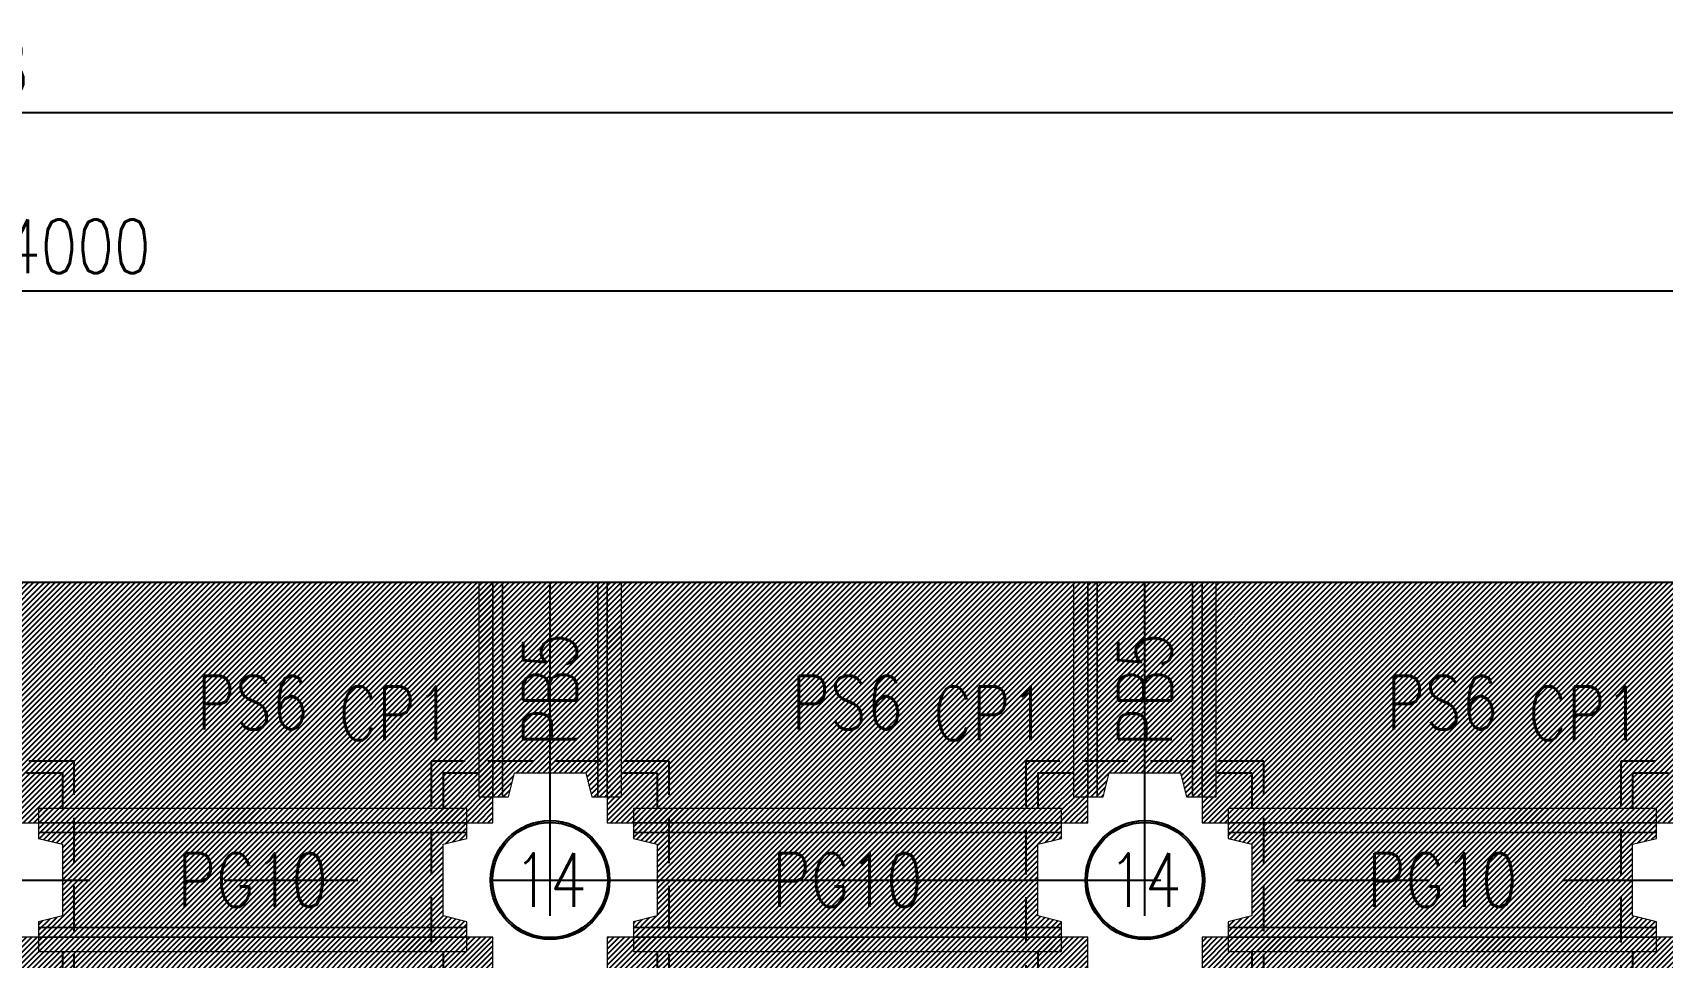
# Model space of a CAD drawing. Extents: x -4754 to 9942, y -40154 to 3841.
# Drawn here: x 2156 to 3526, y -17300 to -16523 of the extents above; entities that cross this region are included whole.
import ezdxf
from ezdxf.enums import TextEntityAlignment as Align

# ---------------------------------------------------------------- set-up
doc = ezdxf.new("R2010")
doc.units = 0
doc.header["$LTSCALE"] = 3
doc.linetypes.add('CENTER', pattern=[2, 1.25, -0.25, 0.25, -0.25])
doc.linetypes.add('DASHED', pattern=[19.05, 12.7, -6.35])
doc.layers.get('0').update_dxf_attribs({"linetype": 'CONTINUOUS'})
doc.layers.add('HB_0', color=7, linetype='CONTINUOUS', transparency=0.5)
doc.layers.add('預鑄版_HATCH', color=253, linetype='CONTINUOUS', transparency=0.1)
for name, color, linetype in [('HB_DIM', 1, 'CONTINUOUS'), ('基椿', 1, 'CONTINUOUS'), ('底圖', 7, 'CONTINUOUS'), ('預鑄梁', 7, 'CONTINUOUS'), ('預鑄梁_HATCH', 253, 'CONTINUOUS'), ('預鑄梁_TXT', 2, 'CONTINUOUS'), ('預鑄梁_外緣', 7, 'CONTINUOUS'), ('預鑄樁帽', 6, 'CONTINUOUS'), ('預鑄樁帽_TXT', 2, 'CONTINUOUS'), ('預鑄版', 7, 'CONTINUOUS'), ('預鑄版_TXT', 2, 'CONTINUOUS')]:
    doc.layers.add(name, color=color, linetype=linetype)
doc.styles.get("Standard").update_dxf_attribs({"font": 'ROMANS.shx', "width": 0.8, "bigfont": 'chineset.shx'})
doc.dimstyles.new('150cm', dxfattribs={"dimscale": 15, "dimtxt": 3, "dimasz": 2.5, "dimexe": 2, "dimexo": 2, "dimgap": 1, "dimtad": 1, "dimdsep": 46, "dimtxsty": 'Standard', "dimcen": 0, "dimclrt": 2, "dimadec": 0, "dimazin": 0, "dimtfac": 1, "dimtix": 1, "dimtmove": 2, "dimatfit": 3, "dimfxl": 1, "dimtolj": 1, "dimtzin": 0, "dimarcsym": 0})

# ---------------------------------------------------------------- blocks, each defined once
blk = doc.blocks.new('*D63')
at = {"layer": 'HB_DIM', "color": 0, "lineweight": -2}
for p, q in [((-158.2, -16954.7), (-158.2, -16559.7)), ((4339.8, -16954.7), (4339.8, -16559.7)), ((-120.7, -16589.7), (4302.3, -16589.7))]:
    blk.add_line(p, q, dxfattribs=at)
at = {"layer": 'HB_DIM', "color": 0}
for points in [[(-120.7, -16583.4), (-120.7, -16595.9), (-158.2, -16589.7)], [(4302.3, -16595.9), (4302.3, -16583.4), (4339.8, -16589.7)]]:
    blk.add_solid(points, dxfattribs=at)
at = {"layer": 'HB_DIM', "color": 2, "linetype": 'Continuous', "insert": (2090.8, -16552.2), "char_height": 45, "attachment_point": 5}
blk.add_mtext('\\A1;4498', dxfattribs=at)
blk = doc.blocks.new('*D66')
at = {"layer": 'HB_DIM', "color": 0, "lineweight": -2}
for p, q in [((90.8, -16954.7), (90.8, -16709.7)), ((4090.8, -16954.7), (4090.8, -16709.7)), ((128.3, -16739.7), (4053.3, -16739.7))]:
    blk.add_line(p, q, dxfattribs=at)
at = {"layer": 'HB_DIM', "color": 0}
for points in [[(128.3, -16733.4), (128.3, -16745.9), (90.8, -16739.7)], [(4053.3, -16745.9), (4053.3, -16733.4), (4090.8, -16739.7)]]:
    blk.add_solid(points, dxfattribs=at)
at = {"layer": 'HB_DIM', "color": 2, "linetype": 'Continuous', "insert": (2090.8, -16702.2), "char_height": 45, "attachment_point": 5}
blk.add_mtext('\\A1;8@500=4000', dxfattribs=at)
blk = doc.blocks.new('pile')
at = {"layer": 'HB_0', "linetype": 'Continuous'}
for radius in [50, 48.4]:
    blk.add_circle((0, 0), radius, dxfattribs=at)
at = {"color": 2, "width": 0.8}
blk.add_attdef('A', text='', height=45, dxfattribs=at).set_placement((0, 0), align=Align.MIDDLE_CENTER)

msp = doc.modelspace()

# ---------------------------------------------------------------- hatches: boundary and pattern name
at = {"layer": '預鑄梁_HATCH', "linetype": 'Continuous'}
h = msp.add_hatch(dxfattribs=at)
h.set_pattern_fill('ANSI31', color=256, style=0)
h.paths.add_polyline_path([(2530.844, -17164.682), (2542.844, -17164.682), (2550.844, -17164.682), (2555.844, -17164.682), (2560.844, -17144.682), (2620.844, -17144.682), (2625.844, -17164.682), (2630.844, -17164.682), (2638.844, -17164.682), (2650.844, -17164.682), (2650.844, -17164.682), (2650.844, -16984.682), (2650.844, -16984.682), (2530.844, -16984.682), (2530.844, -16984.682)], flags=17)
h = msp.add_hatch(dxfattribs=at)
h.set_pattern_fill('ANSI31', color=256, style=0)
h.paths.add_polyline_path([(3030.844, -17164.682), (3042.844, -17164.682), (3050.844, -17164.682), (3055.844, -17164.682), (3060.844, -17144.682), (3120.844, -17144.682), (3125.844, -17164.682), (3130.844, -17164.682), (3138.844, -17164.682), (3150.844, -17164.682), (3150.844, -17164.682), (3150.844, -16984.682), (3150.844, -16984.682), (3030.844, -16984.682), (3030.844, -16984.682)], flags=17)
h = msp.add_hatch(dxfattribs=at)
h.set_pattern_fill('ANSI31', color=256, style=0)
h.paths.add_polyline_path([(2160.844, -17294.682), (2520.844, -17294.682), (2520.844, -17294.682), (2520.844, -17282.682), (2520.844, -17274.682), (2520.844, -17269.682), (2500.844, -17264.682), (2500.844, -17204.682), (2520.844, -17199.682), (2520.844, -17194.682), (2520.844, -17186.682), (2520.844, -17174.682), (2520.844, -17174.682), (2160.844, -17174.682), (2160.844, -17174.682), (2160.844, -17186.682), (2160.844, -17194.682), (2160.844, -17199.682), (2180.844, -17204.682), (2180.844, -17264.682), (2160.844, -17269.682), (2160.844, -17274.682), (2160.844, -17282.682)], flags=17)
h = msp.add_hatch(dxfattribs=at)
h.set_pattern_fill('ANSI31', color=256, style=0)
h.paths.add_polyline_path([(2660.844, -17294.682), (3020.844, -17294.682), (3020.844, -17294.682), (3020.844, -17282.682), (3020.844, -17274.682), (3020.844, -17269.682), (3000.844, -17264.682), (3000.844, -17204.682), (3020.844, -17199.682), (3020.844, -17194.682), (3020.844, -17186.682), (3020.844, -17174.682), (3020.844, -17174.682), (2660.844, -17174.682), (2660.844, -17174.682), (2660.844, -17186.682), (2660.844, -17194.682), (2660.844, -17199.682), (2680.844, -17204.682), (2680.844, -17264.682), (2660.844, -17269.682), (2660.844, -17274.682), (2660.844, -17282.682)], flags=17)
h = msp.add_hatch(dxfattribs=at)
h.set_pattern_fill('ANSI31', color=256, style=0)
h.paths.add_polyline_path([(3160.844, -17294.682), (3520.844, -17294.682), (3520.844, -17294.682), (3520.844, -17282.682), (3520.844, -17274.682), (3520.844, -17269.682), (3500.844, -17264.682), (3500.844, -17204.682), (3520.844, -17199.682), (3520.844, -17194.682), (3520.844, -17186.682), (3520.844, -17174.682), (3520.844, -17174.682), (3160.844, -17174.682), (3160.844, -17174.682), (3160.844, -17186.682), (3160.844, -17194.682), (3160.844, -17199.682), (3180.844, -17204.682), (3180.844, -17264.682), (3160.844, -17269.682), (3160.844, -17274.682), (3160.844, -17282.682)], flags=17)
at = {"layer": '預鑄版_HATCH', "linetype": 'Continuous'}
h = msp.add_hatch(dxfattribs=at)
h.set_pattern_fill('ANSI31', color=256, style=0)
h.paths.add_polyline_path([(2138.844, -17186.682), (2542.844, -17186.682), (2542.844, -16984.682), (2138.844, -16984.682)], flags=17)
h = msp.add_hatch(dxfattribs=at)
h.set_pattern_fill('ANSI31', color=256, style=0)
h.paths.add_polyline_path([(2638.844, -17186.682), (3042.844, -17186.682), (3042.844, -16984.682), (2638.844, -16984.682)], flags=17)
h = msp.add_hatch(dxfattribs=at)
h.set_pattern_fill('ANSI31', color=256, style=0)
h.paths.add_polyline_path([(3138.844, -17186.682), (3542.844, -17186.682), (3542.844, -16984.682), (3138.844, -16984.682)], flags=17)
h = msp.add_hatch(dxfattribs=at)
h.set_pattern_fill('ANSI31', color=256, style=0)
h.paths.add_polyline_path([(2138.844, -17836.682), (2542.844, -17836.682), (2542.844, -17282.682), (2138.844, -17282.682)], flags=17)
h = msp.add_hatch(dxfattribs=at)
h.set_pattern_fill('ANSI31', color=256, style=0)
h.paths.add_polyline_path([(2638.844, -17836.682), (3042.844, -17836.682), (3042.844, -17282.682), (2638.844, -17282.682)], flags=17)
h = msp.add_hatch(dxfattribs=at)
h.set_pattern_fill('ANSI31', color=256, style=0)
h.paths.add_polyline_path([(3138.844, -17836.682), (3542.844, -17836.682), (3542.844, -17282.682), (3138.844, -17282.682)], flags=17)

# ---------------------------------------------------------------- linework, layer by layer
at = {"layer": '底圖', "color": 4, "linetype": 'Continuous'}
msp.add_lwpolyline([(-158.156, -19964.682), (4339.844, -19964.682), (4339.844, -16984.682), (-158.156, -16984.682), (-158.156, -19964.682)], dxfattribs=at)
at = {"layer": '底圖', "color": 252, "linetype": 'CENTER', "ltscale": 150}
for points in [[(2590.844, -19964.682), (2590.844, -16984.682)], [(3090.844, -19964.682), (3090.844, -16984.682)], [(-158.156, -17234.682), (4339.844, -17234.682)]]:
    msp.add_lwpolyline(points, dxfattribs=at)
at = {"layer": '預鑄梁', "lineweight": 5}
for p, q in [((2542.844, -16984.682, 105), (2530.844, -16984.682, 105)), ((2530.844, -16984.682, 105), (2530.844, -17144.682, 105)), ((2550.844, -16984.682, 89), (2542.844, -16984.682, 105)), ((2542.844, -16984.682, 105), (2542.844, -17144.682, 105)), ((2542.844, -17144.682, 105), (2542.844, -16984.682, 105)), ((2550.844, -17144.682, 89), (2550.844, -16984.682, 89)), ((2630.844, -16984.682, 89), (2550.844, -16984.682, 89)), ((2550.844, -16984.682, 89), (2550.844, -17144.682, 89)), ((2638.844, -16984.682, 105), (2630.844, -16984.682, 89)), ((2630.844, -16984.682, 89), (2630.844, -17144.682, 89)), ((2630.844, -17144.682, 89), (2630.844, -16984.682, 89)), ((2650.844, -16984.682, 105), (2638.844, -16984.682, 105)), ((2638.844, -16984.682, 105), (2638.844, -17144.682, 105)), ((2638.844, -17144.682, 105), (2638.844, -16984.682, 105)), ((2650.844, -17144.682, 105), (2650.844, -16984.682, 105)), ((3042.844, -16984.682, 105), (3030.844, -16984.682, 105)), ((3030.844, -16984.682, 105), (3030.844, -17144.682, 105)), ((3050.844, -16984.682, 89), (3042.844, -16984.682, 105)), ((3042.844, -16984.682, 105), (3042.844, -17144.682, 105)), ((3042.844, -17144.682, 105), (3042.844, -16984.682, 105)), ((3050.844, -17144.682, 89), (3050.844, -16984.682, 89)), ((3130.844, -16984.682, 89), (3050.844, -16984.682, 89)), ((3050.844, -16984.682, 89), (3050.844, -17144.682, 89)), ((3138.844, -16984.682, 105), (3130.844, -16984.682, 89)), ((3130.844, -16984.682, 89), (3130.844, -17144.682, 89)), ((3130.844, -17144.682, 89), (3130.844, -16984.682, 89)), ((3150.844, -16984.682, 105), (3138.844, -16984.682, 105)), ((3138.844, -16984.682, 105), (3138.844, -17144.682, 105)), ((3138.844, -17144.682, 105), (3138.844, -16984.682, 105)), ((3150.844, -17144.682, 105), (3150.844, -16984.682, 105)), ((2530.844, -17144.682, 105), (2530.844, -17164.682, 105)), ((2542.844, -17144.682, 105), (2542.844, -17164.682, 105)), ((2542.844, -17164.682, 105), (2542.844, -17144.682, 105)), ((2550.844, -17144.682, 89), (2550.844, -17164.682, 89)), ((2550.844, -17164.682, 89), (2550.844, -17144.682, 89)), ((2555.844, -17164.682, 89), (2560.844, -17144.682, 89)), ((2560.844, -17144.682, 89), (2620.844, -17144.682, 89)), ((2620.844, -17144.682, 89), (2625.844, -17164.682, 89)), ((2630.844, -17164.682, 89), (2630.844, -17144.682, 89)), ((2630.844, -17144.682, 89), (2630.844, -17164.682, 89)), ((2638.844, -17164.682, 105), (2638.844, -17144.682, 105)), ((2638.844, -17144.682, 105), (2638.844, -17164.682, 105)), ((2650.844, -17164.682, 105), (2650.844, -17144.682, 105)), ((3030.844, -17144.682, 105), (3030.844, -17164.682, 105)), ((3042.844, -17144.682, 105), (3042.844, -17164.682, 105)), ((3042.844, -17164.682, 105), (3042.844, -17144.682, 105)), ((3050.844, -17144.682, 89), (3050.844, -17164.682, 89)), ((3050.844, -17164.682, 89), (3050.844, -17144.682, 89)), ((3055.844, -17164.682, 89), (3060.844, -17144.682, 89)), ((3060.844, -17144.682, 89), (3120.844, -17144.682, 89)), ((3120.844, -17144.682, 89), (3125.844, -17164.682, 89)), ((3130.844, -17164.682, 89), (3130.844, -17144.682, 89)), ((3130.844, -17144.682, 89), (3130.844, -17164.682, 89)), ((3138.844, -17164.682, 105), (3138.844, -17144.682, 105)), ((3138.844, -17144.682, 105), (3138.844, -17164.682, 105)), ((3150.844, -17164.682, 105), (3150.844, -17144.682, 105)), ((2530.844, -17164.682, 105), (2542.844, -17164.682, 105)), ((2542.844, -17164.682, 105), (2550.844, -17164.682, 89)), ((2550.844, -17164.682, 89), (2555.844, -17164.682, 89)), ((2625.844, -17164.682, 89), (2630.844, -17164.682, 89)), ((2630.844, -17164.682, 89), (2638.844, -17164.682, 105)), ((2638.844, -17164.682, 105), (2650.844, -17164.682, 105)), ((3030.844, -17164.682, 105), (3042.844, -17164.682, 105)), ((3042.844, -17164.682, 105), (3050.844, -17164.682, 89)), ((3050.844, -17164.682, 89), (3055.844, -17164.682, 89)), ((3125.844, -17164.682, 89), (3130.844, -17164.682, 89)), ((3130.844, -17164.682, 89), (3138.844, -17164.682, 105)), ((3138.844, -17164.682, 105), (3150.844, -17164.682, 105)), ((2180.844, -17174.682, 105), (2160.844, -17174.682, 105)), ((2160.844, -17174.682, 105), (2160.844, -17186.682, 105)), ((2500.844, -17174.682, 105), (2180.844, -17174.682, 105)), ((2520.844, -17174.682, 105), (2500.844, -17174.682, 105)), ((2520.844, -17186.682, 105), (2520.844, -17174.682, 105)), ((2680.844, -17174.682, 105), (2660.844, -17174.682, 105)), ((2660.844, -17174.682, 105), (2660.844, -17186.682, 105)), ((3000.844, -17174.682, 105), (2680.844, -17174.682, 105)), ((3020.844, -17174.682, 105), (3000.844, -17174.682, 105)), ((3020.844, -17186.682, 105), (3020.844, -17174.682, 105)), ((3180.844, -17174.682, 105), (3160.844, -17174.682, 105)), ((3160.844, -17174.682, 105), (3160.844, -17186.682, 105)), ((3500.844, -17174.682, 105), (3180.844, -17174.682, 105)), ((3520.844, -17174.682, 105), (3500.844, -17174.682, 105)), ((3520.844, -17186.682, 105), (3520.844, -17174.682, 105)), ((2180.844, -17186.682, 105), (2160.844, -17186.682, 105)), ((2160.844, -17186.682, 105), (2160.844, -17194.682, 90)), ((2160.844, -17186.682, 105), (2180.844, -17186.682, 105)), ((2500.844, -17186.682, 105), (2180.844, -17186.682, 105)), ((2180.844, -17186.682, 105), (2500.844, -17186.682, 105)), ((2520.844, -17186.682, 105), (2500.844, -17186.682, 105)), ((2500.844, -17186.682, 105), (2520.844, -17186.682, 105)), ((2520.844, -17194.682, 90), (2520.844, -17186.682, 105)), ((2680.844, -17186.682, 105), (2660.844, -17186.682, 105)), ((2660.844, -17186.682, 105), (2660.844, -17194.682, 90)), ((2660.844, -17186.682, 105), (2680.844, -17186.682, 105)), ((3000.844, -17186.682, 105), (2680.844, -17186.682, 105)), ((2680.844, -17186.682, 105), (3000.844, -17186.682, 105)), ((3020.844, -17186.682, 105), (3000.844, -17186.682, 105)), ((3000.844, -17186.682, 105), (3020.844, -17186.682, 105)), ((3020.844, -17194.682, 90), (3020.844, -17186.682, 105)), ((3180.844, -17186.682, 105), (3160.844, -17186.682, 105)), ((3160.844, -17186.682, 105), (3160.844, -17194.682, 90)), ((3160.844, -17186.682, 105), (3180.844, -17186.682, 105)), ((3500.844, -17186.682, 105), (3180.844, -17186.682, 105)), ((3180.844, -17186.682, 105), (3500.844, -17186.682, 105)), ((3520.844, -17186.682, 105), (3500.844, -17186.682, 105)), ((3500.844, -17186.682, 105), (3520.844, -17186.682, 105)), ((3520.844, -17194.682, 90), (3520.844, -17186.682, 105)), ((2180.844, -17194.682, 90), (2160.844, -17194.682, 90)), ((2160.844, -17194.682, 90), (2160.844, -17199.682, 90)), ((2160.844, -17194.682, 90), (2180.844, -17194.682, 90)), ((2160.844, -17199.682, 90), (2180.844, -17204.682, 90)), ((2180.844, -17194.682, 90), (2500.844, -17194.682, 90)), ((2500.844, -17194.682, 90), (2180.844, -17194.682, 90)), ((2180.844, -17204.682, 90), (2180.844, -17264.682, 90)), ((2520.844, -17194.682, 90), (2500.844, -17194.682, 90)), ((2500.844, -17194.682, 90), (2520.844, -17194.682, 90)), ((2500.844, -17204.682, 90), (2520.844, -17199.682, 90)), ((2500.844, -17264.682, 90), (2500.844, -17204.682, 90)), ((2520.844, -17199.682, 90), (2520.844, -17194.682, 90)), ((2680.844, -17194.682, 90), (2660.844, -17194.682, 90)), ((2660.844, -17194.682, 90), (2660.844, -17199.682, 90)), ((2660.844, -17194.682, 90), (2680.844, -17194.682, 90)), ((2660.844, -17199.682, 90), (2680.844, -17204.682, 90)), ((2680.844, -17194.682, 90), (3000.844, -17194.682, 90)), ((3000.844, -17194.682, 90), (2680.844, -17194.682, 90)), ((2680.844, -17204.682, 90), (2680.844, -17264.682, 90)), ((3020.844, -17194.682, 90), (3000.844, -17194.682, 90)), ((3000.844, -17194.682, 90), (3020.844, -17194.682, 90)), ((3000.844, -17204.682, 90), (3020.844, -17199.682, 90)), ((3000.844, -17264.682, 90), (3000.844, -17204.682, 90)), ((3020.844, -17199.682, 90), (3020.844, -17194.682, 90)), ((3180.844, -17194.682, 90), (3160.844, -17194.682, 90)), ((3160.844, -17194.682, 90), (3160.844, -17199.682, 90)), ((3160.844, -17194.682, 90), (3180.844, -17194.682, 90)), ((3160.844, -17199.682, 90), (3180.844, -17204.682, 90)), ((3180.844, -17194.682, 90), (3500.844, -17194.682, 90)), ((3500.844, -17194.682, 90), (3180.844, -17194.682, 90)), ((3180.844, -17204.682, 90), (3180.844, -17264.682, 90)), ((3520.844, -17194.682, 90), (3500.844, -17194.682, 90)), ((3500.844, -17194.682, 90), (3520.844, -17194.682, 90)), ((3500.844, -17204.682, 90), (3520.844, -17199.682, 90)), ((3500.844, -17264.682, 90), (3500.844, -17204.682, 90)), ((3520.844, -17199.682, 90), (3520.844, -17194.682, 90)), ((2180.844, -17264.682, 90), (2160.844, -17269.682, 90)), ((2160.844, -17269.682, 90), (2160.844, -17274.682, 90)), ((2160.844, -17274.682, 90), (2180.844, -17274.682, 90)), ((2180.844, -17274.682, 90), (2160.844, -17274.682, 90)), ((2160.844, -17274.682, 90), (2160.844, -17282.682, 106)), ((2500.844, -17274.682, 90), (2180.844, -17274.682, 90)), ((2180.844, -17274.682, 90), (2500.844, -17274.682, 90)), ((2520.844, -17269.682, 90), (2500.844, -17264.682, 90)), ((2500.844, -17274.682, 90), (2520.844, -17274.682, 90)), ((2520.844, -17274.682, 90), (2500.844, -17274.682, 90)), ((2520.844, -17274.682, 90), (2520.844, -17269.682, 90)), ((2520.844, -17282.682, 106), (2520.844, -17274.682, 90)), ((2680.844, -17264.682, 90), (2660.844, -17269.682, 90)), ((2660.844, -17269.682, 90), (2660.844, -17274.682, 90)), ((2660.844, -17274.682, 90), (2680.844, -17274.682, 90)), ((2680.844, -17274.682, 90), (2660.844, -17274.682, 90)), ((2660.844, -17274.682, 90), (2660.844, -17282.682, 106)), ((3000.844, -17274.682, 90), (2680.844, -17274.682, 90)), ((2680.844, -17274.682, 90), (3000.844, -17274.682, 90)), ((3020.844, -17269.682, 90), (3000.844, -17264.682, 90)), ((3000.844, -17274.682, 90), (3020.844, -17274.682, 90)), ((3020.844, -17274.682, 90), (3000.844, -17274.682, 90)), ((3020.844, -17274.682, 90), (3020.844, -17269.682, 90)), ((3020.844, -17282.682, 106), (3020.844, -17274.682, 90)), ((3180.844, -17264.682, 90), (3160.844, -17269.682, 90)), ((3160.844, -17269.682, 90), (3160.844, -17274.682, 90)), ((3160.844, -17274.682, 90), (3180.844, -17274.682, 90)), ((3180.844, -17274.682, 90), (3160.844, -17274.682, 90)), ((3160.844, -17274.682, 90), (3160.844, -17282.682, 106)), ((3500.844, -17274.682, 90), (3180.844, -17274.682, 90)), ((3180.844, -17274.682, 90), (3500.844, -17274.682, 90)), ((3520.844, -17269.682, 90), (3500.844, -17264.682, 90)), ((3500.844, -17274.682, 90), (3520.844, -17274.682, 90)), ((3520.844, -17274.682, 90), (3500.844, -17274.682, 90)), ((3520.844, -17274.682, 90), (3520.844, -17269.682, 90)), ((3520.844, -17282.682, 106), (3520.844, -17274.682, 90)), ((2160.844, -17282.682, 106), (2180.844, -17282.682, 106)), ((2180.844, -17282.682, 106), (2160.844, -17282.682, 106)), ((2160.844, -17282.682, 106), (2160.844, -17294.682, 106)), ((2500.844, -17282.682, 106), (2180.844, -17282.682, 106)), ((2180.844, -17282.682, 106), (2500.844, -17282.682, 106)), ((2500.844, -17282.682, 106), (2520.844, -17282.682, 106)), ((2520.844, -17282.682, 106), (2500.844, -17282.682, 106)), ((2520.844, -17294.682, 106), (2520.844, -17282.682, 106)), ((2660.844, -17282.682, 106), (2680.844, -17282.682, 106)), ((2680.844, -17282.682, 106), (2660.844, -17282.682, 106)), ((2660.844, -17282.682, 106), (2660.844, -17294.682, 106)), ((3000.844, -17282.682, 106), (2680.844, -17282.682, 106)), ((2680.844, -17282.682, 106), (3000.844, -17282.682, 106)), ((3000.844, -17282.682, 106), (3020.844, -17282.682, 106)), ((3020.844, -17282.682, 106), (3000.844, -17282.682, 106)), ((3020.844, -17294.682, 106), (3020.844, -17282.682, 106)), ((3160.844, -17282.682, 106), (3180.844, -17282.682, 106)), ((3180.844, -17282.682, 106), (3160.844, -17282.682, 106)), ((3160.844, -17282.682, 106), (3160.844, -17294.682, 106)), ((3500.844, -17282.682, 106), (3180.844, -17282.682, 106)), ((3180.844, -17282.682, 106), (3500.844, -17282.682, 106)), ((3500.844, -17282.682, 106), (3520.844, -17282.682, 106)), ((3520.844, -17282.682, 106), (3500.844, -17282.682, 106)), ((3520.844, -17294.682, 106), (3520.844, -17282.682, 106)), ((2160.844, -17294.682, 106), (2180.844, -17294.682, 106)), ((2180.844, -17294.682, 106), (2500.844, -17294.682, 106)), ((2500.844, -17294.682, 106), (2520.844, -17294.682, 106)), ((2660.844, -17294.682, 106), (2680.844, -17294.682, 106)), ((2680.844, -17294.682, 106), (3000.844, -17294.682, 106)), ((3000.844, -17294.682, 106), (3020.844, -17294.682, 106)), ((3160.844, -17294.682, 106), (3180.844, -17294.682, 106)), ((3180.844, -17294.682, 106), (3500.844, -17294.682, 106)), ((3500.844, -17294.682, 106), (3520.844, -17294.682, 106))]:
    msp.add_line(p, q, dxfattribs=at)
at = {"layer": '預鑄梁', "color": 1, "linetype": 'Continuous'}
for points in [[(2150.844, -17144.682), (2180.844, -17144.682)], [(2180.844, -17144.682), (2180.844, -17174.682)], [(2500.844, -17144.682), (2500.844, -17174.682)], [(2500.844, -17144.682), (2530.844, -17144.682)], [(2650.844, -17144.682), (2680.844, -17144.682)], [(2680.844, -17144.682), (2680.844, -17174.682)], [(3000.844, -17144.682), (3000.844, -17174.682)], [(3000.844, -17144.682), (3030.844, -17144.682)], [(3150.844, -17144.682), (3180.844, -17144.682)], [(3180.844, -17144.682), (3180.844, -17174.682)], [(3500.844, -17144.682), (3500.844, -17174.682)], [(3500.844, -17144.682), (3530.844, -17144.682)], [(2180.844, -17294.682), (2180.844, -17324.682)], [(2500.844, -17294.682), (2500.844, -17324.682)], [(2680.844, -17294.682), (2680.844, -17324.682)], [(3000.844, -17294.682), (3000.844, -17324.682)], [(3180.844, -17294.682), (3180.844, -17324.682)], [(3500.844, -17294.682), (3500.844, -17324.682)]]:
    msp.add_lwpolyline(points, dxfattribs=at)
at = {"layer": '預鑄梁_外緣', "lineweight": 5}
for p, q in [((2542.844, -16984.682, 105), (2530.844, -16984.682, 105)), ((2530.844, -16984.682, 105), (2530.844, -17144.682, 105)), ((2550.844, -16984.682, 89), (2542.844, -16984.682, 105)), ((2630.844, -16984.682, 89), (2550.844, -16984.682, 89)), ((2638.844, -16984.682, 105), (2630.844, -16984.682, 89)), ((2650.844, -16984.682, 105), (2638.844, -16984.682, 105)), ((2650.844, -17144.682, 105), (2650.844, -16984.682, 105)), ((3042.844, -16984.682, 105), (3030.844, -16984.682, 105)), ((3030.844, -16984.682, 105), (3030.844, -17144.682, 105)), ((3050.844, -16984.682, 89), (3042.844, -16984.682, 105)), ((3130.844, -16984.682, 89), (3050.844, -16984.682, 89)), ((3138.844, -16984.682, 105), (3130.844, -16984.682, 89)), ((3150.844, -16984.682, 105), (3138.844, -16984.682, 105)), ((3150.844, -17144.682, 105), (3150.844, -16984.682, 105)), ((2530.844, -17144.682, 105), (2530.844, -17164.682, 105)), ((2555.844, -17164.682, 89), (2560.844, -17144.682, 89)), ((2560.844, -17144.682, 89), (2620.844, -17144.682, 89)), ((2620.844, -17144.682, 89), (2625.844, -17164.682, 89)), ((2650.844, -17164.682, 105), (2650.844, -17144.682, 105)), ((3030.844, -17144.682, 105), (3030.844, -17164.682, 105)), ((3055.844, -17164.682, 89), (3060.844, -17144.682, 89)), ((3060.844, -17144.682, 89), (3120.844, -17144.682, 89)), ((3120.844, -17144.682, 89), (3125.844, -17164.682, 89)), ((3150.844, -17164.682, 105), (3150.844, -17144.682, 105)), ((2530.844, -17164.682, 105), (2542.844, -17164.682, 105)), ((2542.844, -17164.682, 105), (2550.844, -17164.682, 89)), ((2550.844, -17164.682, 89), (2555.844, -17164.682, 89)), ((2625.844, -17164.682, 89), (2630.844, -17164.682, 89)), ((2630.844, -17164.682, 89), (2638.844, -17164.682, 105)), ((2638.844, -17164.682, 105), (2650.844, -17164.682, 105)), ((3030.844, -17164.682, 105), (3042.844, -17164.682, 105)), ((3042.844, -17164.682, 105), (3050.844, -17164.682, 89)), ((3050.844, -17164.682, 89), (3055.844, -17164.682, 89)), ((3125.844, -17164.682, 89), (3130.844, -17164.682, 89)), ((3130.844, -17164.682, 89), (3138.844, -17164.682, 105)), ((3138.844, -17164.682, 105), (3150.844, -17164.682, 105)), ((2180.844, -17174.682, 105), (2160.844, -17174.682, 105)), ((2160.844, -17174.682, 105), (2160.844, -17186.682, 105)), ((2500.844, -17174.682, 105), (2180.844, -17174.682, 105)), ((2520.844, -17174.682, 105), (2500.844, -17174.682, 105)), ((2520.844, -17186.682, 105), (2520.844, -17174.682, 105)), ((2680.844, -17174.682, 105), (2660.844, -17174.682, 105)), ((2660.844, -17174.682, 105), (2660.844, -17186.682, 105)), ((3000.844, -17174.682, 105), (2680.844, -17174.682, 105)), ((3020.844, -17174.682, 105), (3000.844, -17174.682, 105)), ((3020.844, -17186.682, 105), (3020.844, -17174.682, 105)), ((3180.844, -17174.682, 105), (3160.844, -17174.682, 105)), ((3160.844, -17174.682, 105), (3160.844, -17186.682, 105)), ((3500.844, -17174.682, 105), (3180.844, -17174.682, 105)), ((3520.844, -17174.682, 105), (3500.844, -17174.682, 105)), ((3520.844, -17186.682, 105), (3520.844, -17174.682, 105)), ((2160.844, -17186.682, 105), (2160.844, -17194.682, 90)), ((2520.844, -17194.682, 90), (2520.844, -17186.682, 105)), ((2660.844, -17186.682, 105), (2660.844, -17194.682, 90)), ((3020.844, -17194.682, 90), (3020.844, -17186.682, 105)), ((3160.844, -17186.682, 105), (3160.844, -17194.682, 90)), ((3520.844, -17194.682, 90), (3520.844, -17186.682, 105)), ((2160.844, -17194.682, 90), (2160.844, -17199.682, 90)), ((2160.844, -17199.682, 90), (2180.844, -17204.682, 90)), ((2180.844, -17204.682, 90), (2180.844, -17264.682, 90)), ((2500.844, -17204.682, 90), (2520.844, -17199.682, 90)), ((2500.844, -17264.682, 90), (2500.844, -17204.682, 90)), ((2520.844, -17199.682, 90), (2520.844, -17194.682, 90)), ((2660.844, -17194.682, 90), (2660.844, -17199.682, 90)), ((2660.844, -17199.682, 90), (2680.844, -17204.682, 90)), ((2680.844, -17204.682, 90), (2680.844, -17264.682, 90)), ((3000.844, -17204.682, 90), (3020.844, -17199.682, 90)), ((3000.844, -17264.682, 90), (3000.844, -17204.682, 90)), ((3020.844, -17199.682, 90), (3020.844, -17194.682, 90)), ((3160.844, -17194.682, 90), (3160.844, -17199.682, 90)), ((3160.844, -17199.682, 90), (3180.844, -17204.682, 90)), ((3180.844, -17204.682, 90), (3180.844, -17264.682, 90)), ((3500.844, -17204.682, 90), (3520.844, -17199.682, 90)), ((3500.844, -17264.682, 90), (3500.844, -17204.682, 90)), ((3520.844, -17199.682, 90), (3520.844, -17194.682, 90)), ((2180.844, -17264.682, 90), (2160.844, -17269.682, 90)), ((2160.844, -17269.682, 90), (2160.844, -17274.682, 90)), ((2160.844, -17274.682, 90), (2160.844, -17282.682, 106)), ((2520.844, -17269.682, 90), (2500.844, -17264.682, 90)), ((2520.844, -17274.682, 90), (2520.844, -17269.682, 90)), ((2520.844, -17282.682, 106), (2520.844, -17274.682, 90)), ((2680.844, -17264.682, 90), (2660.844, -17269.682, 90)), ((2660.844, -17269.682, 90), (2660.844, -17274.682, 90)), ((2660.844, -17274.682, 90), (2660.844, -17282.682, 106)), ((3020.844, -17269.682, 90), (3000.844, -17264.682, 90)), ((3020.844, -17274.682, 90), (3020.844, -17269.682, 90)), ((3020.844, -17282.682, 106), (3020.844, -17274.682, 90)), ((3180.844, -17264.682, 90), (3160.844, -17269.682, 90)), ((3160.844, -17269.682, 90), (3160.844, -17274.682, 90)), ((3160.844, -17274.682, 90), (3160.844, -17282.682, 106)), ((3520.844, -17269.682, 90), (3500.844, -17264.682, 90)), ((3520.844, -17274.682, 90), (3520.844, -17269.682, 90)), ((3520.844, -17282.682, 106), (3520.844, -17274.682, 90)), ((2160.844, -17282.682, 106), (2160.844, -17294.682, 106)), ((2520.844, -17294.682, 106), (2520.844, -17282.682, 106)), ((2660.844, -17282.682, 106), (2660.844, -17294.682, 106)), ((3020.844, -17294.682, 106), (3020.844, -17282.682, 106)), ((3160.844, -17282.682, 106), (3160.844, -17294.682, 106)), ((3520.844, -17294.682, 106), (3520.844, -17282.682, 106)), ((2160.844, -17294.682, 106), (2180.844, -17294.682, 106)), ((2180.844, -17294.682, 106), (2500.844, -17294.682, 106)), ((2500.844, -17294.682, 106), (2520.844, -17294.682, 106)), ((2660.844, -17294.682, 106), (2680.844, -17294.682, 106)), ((2680.844, -17294.682, 106), (3000.844, -17294.682, 106)), ((3000.844, -17294.682, 106), (3020.844, -17294.682, 106)), ((3160.844, -17294.682, 106), (3180.844, -17294.682, 106)), ((3180.844, -17294.682, 106), (3500.844, -17294.682, 106)), ((3500.844, -17294.682, 106), (3520.844, -17294.682, 106))]:
    msp.add_line(p, q, dxfattribs=at)
at = {"layer": '預鑄樁帽', "linetype": 'DASHED'}
for points in [[(1990.844, -17334.682), (2190.844, -17334.682), (2190.844, -17134.682), (1990.844, -17134.682), (1990.844, -17334.682)], [(2490.844, -17334.682), (2690.844, -17334.682), (2690.844, -17134.682), (2490.844, -17134.682), (2490.844, -17334.682)], [(2990.844, -17334.682), (3190.844, -17334.682), (3190.844, -17134.682), (2990.844, -17134.682), (2990.844, -17334.682)], [(3490.844, -17334.682), (3690.844, -17334.682), (3690.844, -17134.682), (3490.844, -17134.682), (3490.844, -17334.682)]]:
    msp.add_lwpolyline(points, dxfattribs=at)
at = {"layer": '預鑄版', "lineweight": 5}
for points in [[(2138.844, -17186.682, 105), (2542.844, -17186.682, 105), (2542.844, -16984.682, 105), (2138.844, -16984.682, 105), (2138.844, -17186.682, 105)], [(2638.844, -17186.682, 105), (3042.844, -17186.682, 105), (3042.844, -16984.682, 105), (2638.844, -16984.682, 105), (2638.844, -17186.682, 105)], [(3138.844, -17186.682, 105), (3542.844, -17186.682, 105), (3542.844, -16984.682, 105), (3138.844, -16984.682, 105), (3138.844, -17186.682, 105)], [(2138.844, -17836.682, 106), (2542.844, -17836.682, 106), (2542.844, -17282.682, 106), (2138.844, -17282.682, 106), (2138.844, -17836.682, 106)], [(2638.844, -17836.682, 106), (3042.844, -17836.682, 106), (3042.844, -17282.682, 106), (2638.844, -17282.682, 106), (2638.844, -17836.682, 106)], [(3138.844, -17836.682, 106), (3542.844, -17836.682, 106), (3542.844, -17282.682, 106), (3138.844, -17282.682, 106), (3138.844, -17836.682, 106)]]:
    msp.add_polyline3d(points, dxfattribs=at)

# ---------------------------------------------------------------- block references
at = {"layer": '基椿', "linetype": 'Continuous', "rotation": 360}
for p in [(2590.844, -17234.682), (3090.844, -17234.682)]:
    msp.add_blockref('pile', p, dxfattribs=at).add_auto_attribs({'A': '14'})

# ---------------------------------------------------------------- texts
at = {"layer": '預鑄梁_TXT', "linetype": 'Continuous', "width": 0.8}
for p in [(2590.844, -17074.682, 105), (3090.844, -17074.682, 105)]:
    msp.add_text('PB5', height=45, rotation=90, dxfattribs=at).set_placement(p, align=Align.MIDDLE)
for p in [(2340.844, -17234.682, 106), (2840.844, -17234.682, 106), (3340.844, -17234.682, 106)]:
    msp.add_text('PG10', height=45, dxfattribs=at).set_placement(p, align=Align.MIDDLE)
at = {"layer": '預鑄樁帽_TXT', "linetype": 'Continuous', "width": 0.8}
for p in [(2460.844, -17094.682), (2960.844, -17094.682), (3460.844, -17094.682)]:
    msp.add_text('CP1', height=45, dxfattribs=at).set_placement(p, align=Align.MIDDLE)
at = {"layer": '預鑄版_TXT', "linetype": 'Continuous', "width": 0.8}
for p in [(2340.844, -17085.682, 105), (2840.844, -17085.682, 105), (3340.844, -17085.682, 105)]:
    msp.add_text('PS6', height=45, dxfattribs=at).set_placement(p, align=Align.MIDDLE)

# ---------------------------------------------------------------- dimensions: what is measured, and where the dimension line sits
at = {"layer": 'HB_DIM'}
dim = msp.add_linear_dim(base=(4339.844, -16589.682), p1=(-158.156, -16984.682), p2=(4339.844, -16984.682), dimstyle='150cm', dxfattribs=at)
dim.commit()
dim.dimension.update_dxf_attribs({"geometry": '*D63', "text_midpoint": (2090.844, -16552.182)})
dim = msp.add_linear_dim(base=(4090.844, -16739.682), p1=(90.844, -16984.682), p2=(4090.844, -16984.682), text='8@500=<>', dimstyle='150cm', dxfattribs=at)
dim.commit()
dim.dimension.update_dxf_attribs({"geometry": '*D66', "text_midpoint": (2090.844, -16702.182)})

doc.saveas('drawing.dxf')
